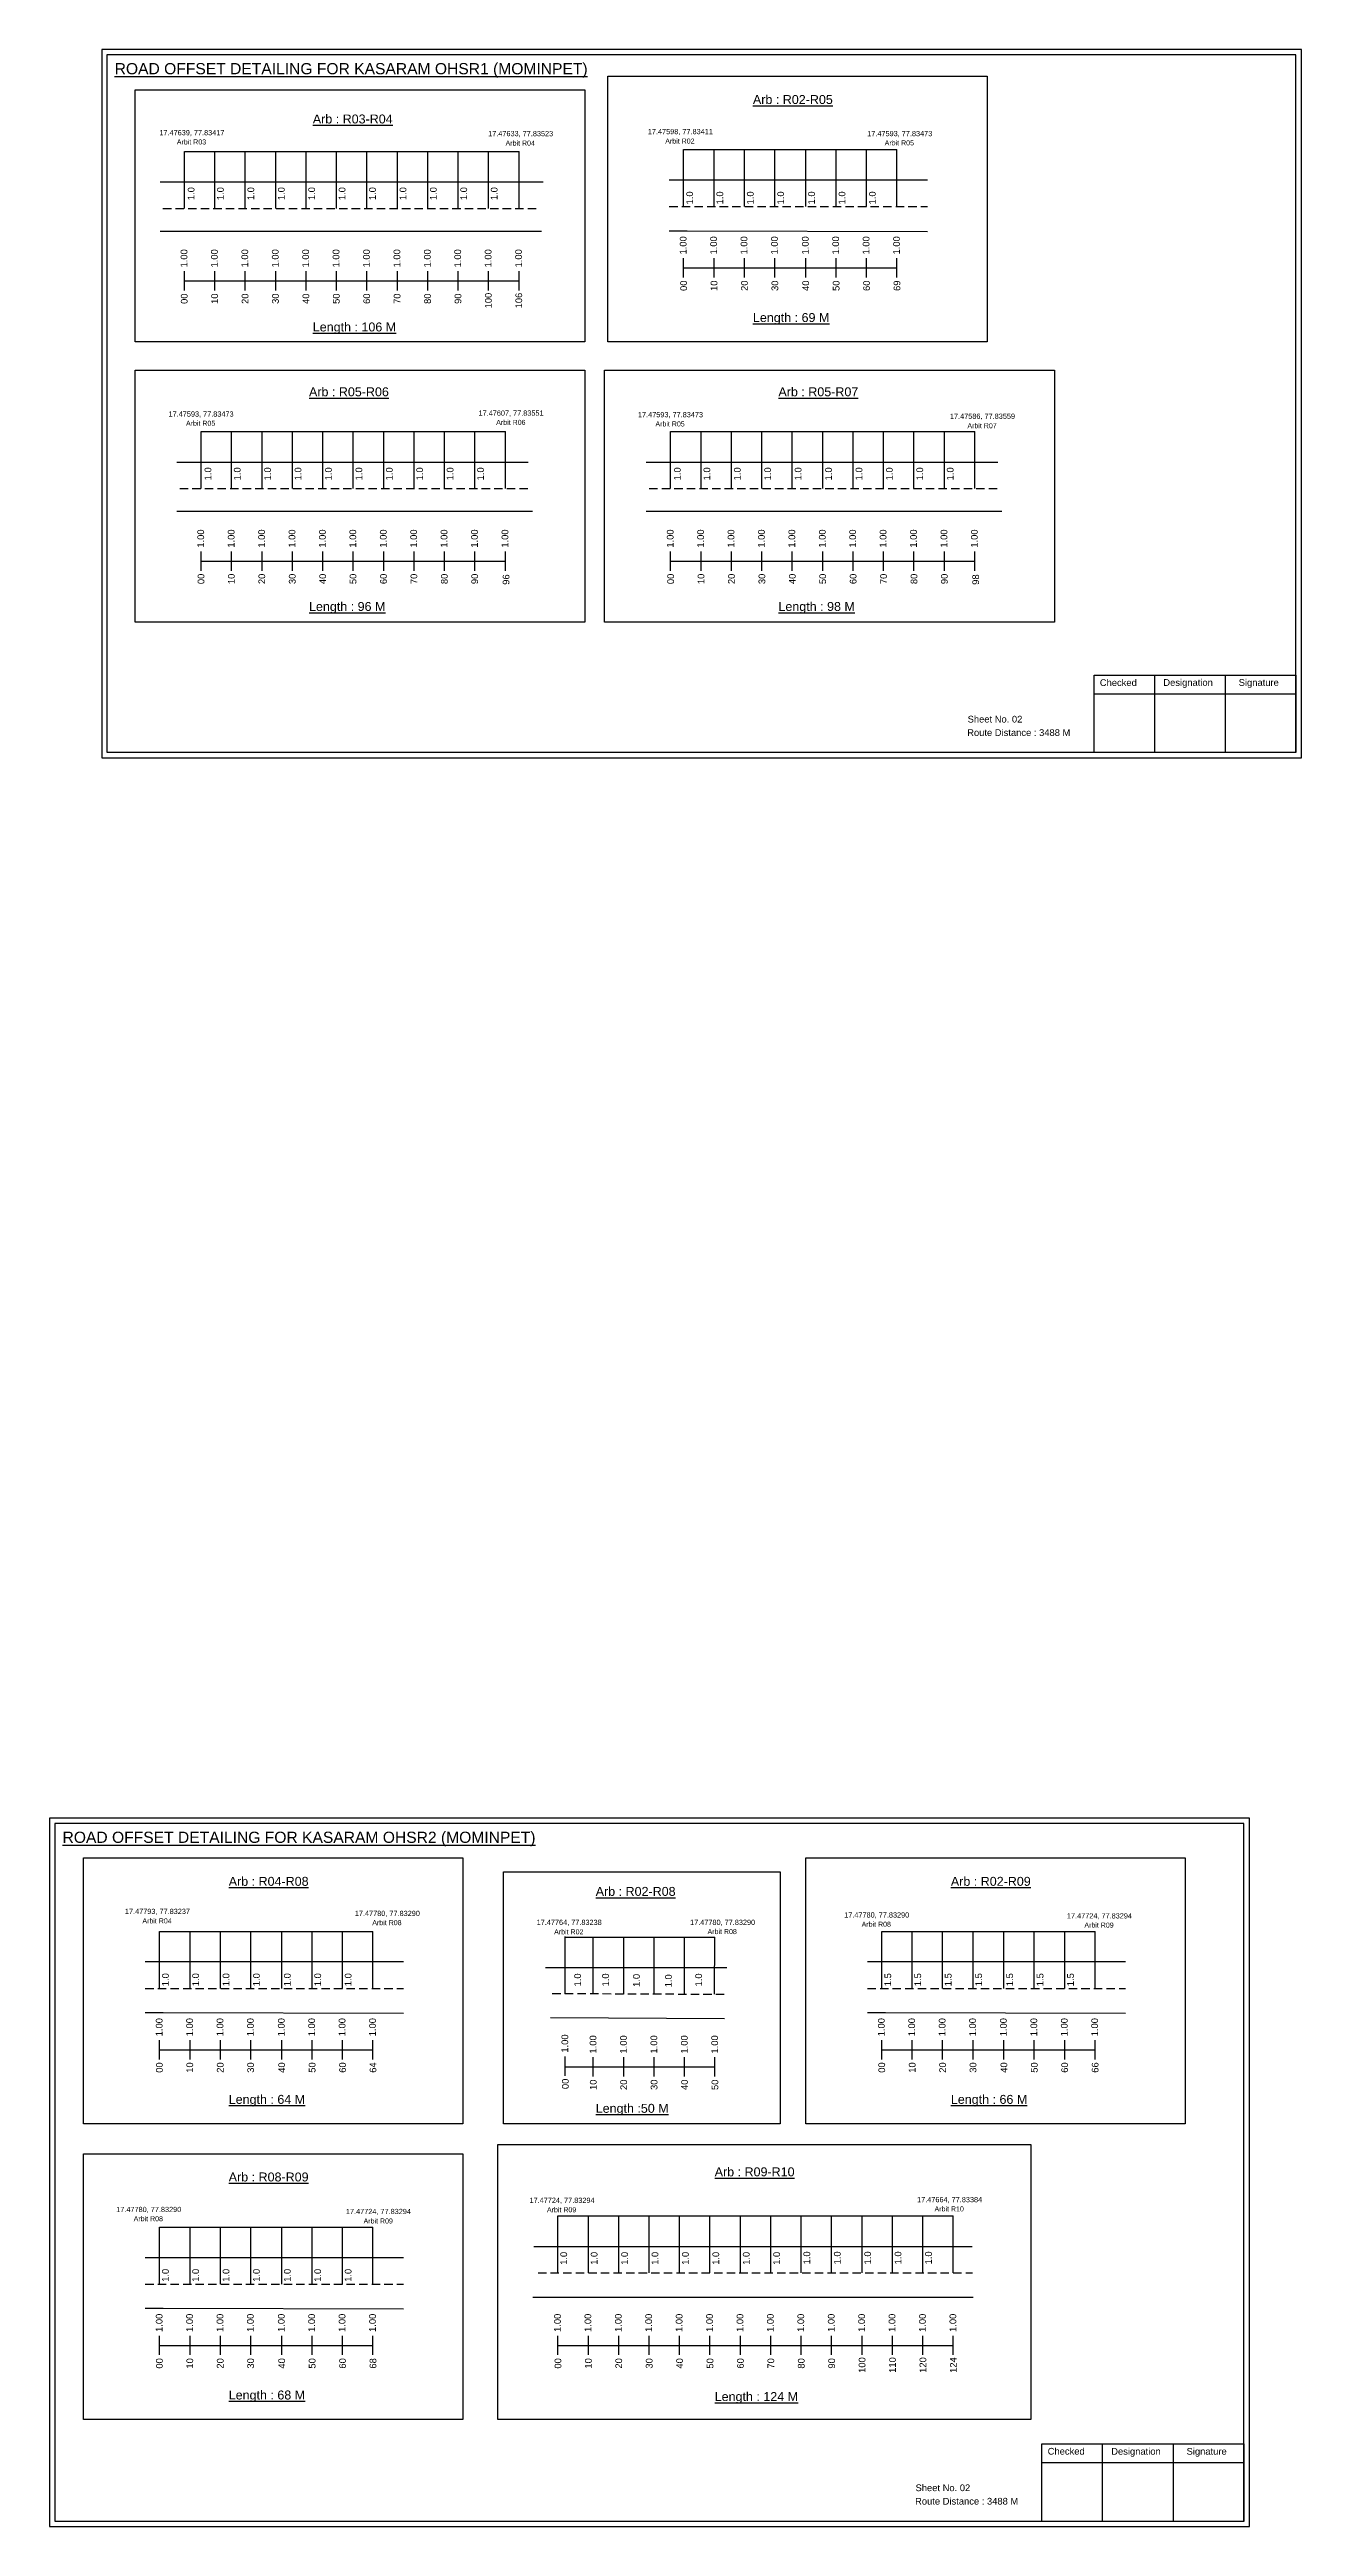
# Model space of a CAD drawing. Header units: inches. Extents: x 1472 to 9278, y 30 to 1360.
# Drawn here: x 5941 to 6501, y 164 to 1271 of the extents above; entities that cross this region are included whole.
import ezdxf

# ---------------------------------------------------------------- set-up
doc = ezdxf.new("R2010")
doc.units = ezdxf.units.IN
doc.header["$MEASUREMENT"] = 0
doc.linetypes.add('DASHED2', pattern=[0.375, 0.25, -0.125])
for name, color, linetype in [('PDF_Geometry', 7, 'Continuous'), ('PDF_Text', 5, 'Continuous'), ('pipe', 5, 'Continuous')]:
    doc.layers.add(name, color=color, linetype=linetype)
doc.styles.add('PDF Arial', font='arial.ttf')
doc.styles.get("Standard").update_dxf_attribs({"font": 'arial.ttf'})

msp = doc.modelspace()

# ---------------------------------------------------------------- linework, layer by layer
at = {"color": 5}
for p, q in [((6001.7, 1225.6), (6151.3, 1225.6)), ((6224.9, 1226.4), (6320.3, 1226.4)), ((6009.2, 1100.3), (6145.2, 1100.3)), ((6219.1, 1100.3), (6355.1, 1100.3)), ((5990.6, 429.6), (6086, 429.6)), ((6172, 427), (6238.9, 427)), ((6313.5, 429.6), (6408.9, 429.6)), ((6168.7, 302.4), (6345.5, 302.4)), ((5990.6, 297.4), (6086, 297.4))]:
    msp.add_line(p, q, dxfattribs=at)
for p, q in [((6001.7, 1200.1), (6001.7, 1225.6)), ((6015.3, 1200.1), (6015.3, 1225.6)), ((6028.9, 1200.1), (6028.9, 1225.6)), ((6042.5, 1200.1), (6042.5, 1225.6)), ((6056.1, 1200.1), (6056.1, 1225.6)), ((6069.7, 1200.1), (6069.7, 1225.6)), ((6083.3, 1200.1), (6083.3, 1225.6)), ((6096.9, 1200.1), (6096.9, 1225.6)), ((6110.5, 1200.1), (6110.5, 1225.6)), ((6124.1, 1200.1), (6124.1, 1225.6)), ((6137.7, 1200.1), (6137.7, 1225.6)), ((6151.3, 1200.1), (6151.3, 1225.6)), ((6224.9, 1200.9), (6224.9, 1226.4)), ((6238.5, 1200.9), (6238.5, 1226.4)), ((6252.1, 1200.9), (6252.1, 1226.4)), ((6265.7, 1200.9), (6265.7, 1226.4)), ((6279.5, 1200.9), (6279.5, 1226.4)), ((6293.1, 1200.9), (6293.1, 1226.4)), ((6306.7, 1200.9), (6306.7, 1226.4)), ((6320.3, 1200.9), (6320.3, 1226.4)), ((5990.8, 1212), (6162.1, 1212)), ((6333.9, 1212.8), (6218.5, 1212.8)), ((6161.4, 1189.8), (5990.8, 1189.8)), ((6218.5, 1190.1), (6226.5, 1190.1)), ((6226.5, 1190.1), (6333.9, 1189.8)), ((6009.2, 1074.8), (6009.2, 1100.3)), ((6022.8, 1074.8), (6022.8, 1100.3)), ((6036.4, 1074.8), (6036.4, 1100.3)), ((6050, 1074.8), (6050, 1100.3)), ((6063.6, 1074.8), (6063.6, 1100.3)), ((6077.2, 1074.8), (6077.2, 1100.3)), ((6090.8, 1074.8), (6090.8, 1100.3)), ((6104.4, 1074.8), (6104.4, 1100.3)), ((6118, 1074.8), (6118, 1100.3)), ((6131.6, 1074.8), (6131.6, 1100.3)), ((6145.2, 1074.8), (6145.2, 1100.3)), ((6219.1, 1074.8), (6219.1, 1100.3)), ((6232.7, 1074.8), (6232.7, 1100.3)), ((6246.3, 1074.8), (6246.3, 1100.3)), ((6259.9, 1074.8), (6259.9, 1100.3)), ((6273.5, 1074.8), (6273.5, 1100.3)), ((6287.1, 1074.8), (6287.1, 1100.3)), ((6300.7, 1074.8), (6300.7, 1100.3)), ((6314.3, 1074.8), (6314.3, 1100.3)), ((6327.9, 1074.8), (6327.9, 1100.3)), ((6341.5, 1074.8), (6341.5, 1100.3)), ((6355.1, 1074.8), (6355.1, 1100.3)), ((5998.3, 1086.7), (6155.4, 1086.7)), ((6208.2, 1086.7), (6365.4, 1086.7)), ((6157.3, 1064.5), (5998.3, 1064.5)), ((6367.2, 1064.5), (6208.2, 1064.5)), ((5990.6, 404.1), (5990.6, 429.6)), ((6004.2, 404.1), (6004.2, 429.6)), ((6017.8, 404.1), (6017.8, 429.6)), ((6031.4, 404.1), (6031.4, 429.6)), ((6045.2, 404.1), (6045.2, 429.6)), ((6058.8, 404.1), (6058.8, 429.6)), ((6072.4, 404.1), (6072.4, 429.6)), ((6086, 404.1), (6086, 429.6)), ((6172, 401.7), (6172, 427.3)), ((6184.5, 401.7), (6184.5, 427)), ((6198.1, 401.6), (6198.1, 427)), ((6211.7, 401.7), (6211.7, 427)), ((6225.3, 401.4), (6225.3, 427)), ((6238.7, 401.5), (6238.9, 427)), ((6313.5, 404.1), (6313.5, 429.6)), ((6327.1, 404.1), (6327.1, 429.6)), ((6340.7, 404.1), (6340.7, 429.6)), ((6354.3, 404.1), (6354.3, 429.6)), ((6368.1, 404.1), (6368.1, 429.6)), ((6381.7, 404.1), (6381.7, 429.6)), ((6395.3, 404.1), (6395.3, 429.6)), ((6408.9, 404.1), (6408.9, 429.6)), ((6099.6, 416), (5984.2, 416)), ((6244.2, 413.3), (6163.2, 413.3)), ((6422.5, 416), (6307.1, 416)), ((5984.2, 393.3), (5992.2, 393.3)), ((5992.2, 393.3), (6099.6, 393)), ((6165.4, 391.1), (6243.2, 390.7)), ((6307.1, 393.3), (6315.1, 393.3)), ((6315.1, 393.3), (6422.5, 393)), ((6168.7, 276.9), (6168.7, 302.4)), ((6182.3, 276.9), (6182.3, 302.4)), ((6195.9, 276.9), (6195.9, 302.4)), ((6209.5, 276.9), (6209.5, 302.4)), ((6223.1, 276.9), (6223.1, 302.4)), ((6236.7, 276.9), (6236.7, 302.4)), ((6250.3, 276.9), (6250.3, 302.4)), ((6263.9, 276.9), (6263.9, 302.4)), ((6277.5, 276.9), (6277.5, 302.4)), ((6291.1, 277), (6291.1, 302.6)), ((6304.7, 277), (6304.7, 302.6)), ((6318.3, 277), (6318.3, 302.6)), ((6331.9, 277), (6331.9, 302.6)), ((6345.5, 276.9), (6345.5, 302.4)), ((5990.6, 271.9), (5990.6, 297.4)), ((6004.2, 271.9), (6004.2, 297.4)), ((6017.8, 271.9), (6017.8, 297.4)), ((6031.4, 271.9), (6031.4, 297.4)), ((6045.2, 271.9), (6045.2, 297.4)), ((6058.8, 271.9), (6058.8, 297.4)), ((6072.4, 271.9), (6072.4, 297.4)), ((6086, 271.9), (6086, 297.4)), ((6158, 288.7), (6353.9, 288.7)), ((6099.6, 283.7), (5984.2, 283.7)), ((6157.5, 266.1), (6354.3, 266.1)), ((5984.2, 261.1), (5992.2, 261.1)), ((5992.2, 261.1), (6099.6, 260.8))]:
    msp.add_line(p, q)
at = {"linetype": 'DASHED2', "ltscale": 15}
for p, q in [((5992.1, 1200.1), (6159.7, 1200.1)), ((6218.5, 1200.9), (6333.9, 1200.9)), ((5999.6, 1074.8), (6155.4, 1074.8)), ((6209.5, 1074.8), (6365.4, 1074.8)), ((5984.2, 404.1), (6099.6, 404.1)), ((6166.2, 401.9), (6244.4, 401.5)), ((6307.1, 404.1), (6422.5, 404.1)), ((5984.2, 271.9), (6099.6, 271.9)), ((6159.8, 276.9), (6354, 276.9))]:
    msp.add_line(p, q, dxfattribs=at)
at = {"color": 217, "true_color": 0x93278f}
for p, q in [((6224.9, 1169.2), (6224.9, 1177.8)), ((6238.5, 1169.2), (6238.5, 1177.8)), ((6252.1, 1169.2), (6252.1, 1177.8)), ((6265.7, 1169.2), (6265.7, 1177.8)), ((6279.5, 1169.2), (6279.5, 1177.8)), ((6293.1, 1169.2), (6293.1, 1177.8)), ((6306.7, 1169.2), (6306.7, 1177.8)), ((6320.3, 1169.2), (6320.3, 1177.8)), ((6001.7, 1163.4), (6001.7, 1172)), ((6001.7, 1167.7), (6151.3, 1167.7)), ((6015.3, 1163.4), (6015.3, 1172)), ((6028.9, 1163.4), (6028.9, 1172)), ((6042.5, 1163.4), (6042.5, 1172)), ((6056.1, 1163.4), (6056.1, 1172)), ((6069.7, 1163.4), (6069.7, 1172)), ((6083.3, 1163.4), (6083.3, 1172)), ((6096.9, 1163.4), (6096.9, 1172)), ((6110.5, 1163.4), (6110.5, 1172)), ((6124.1, 1163.4), (6124.1, 1172)), ((6137.7, 1163.4), (6137.7, 1172)), ((6151.3, 1163.4), (6151.3, 1172)), ((6224.9, 1173.5), (6320.3, 1173.5)), ((6009.2, 1038.1), (6009.2, 1046.7)), ((6009.2, 1042.4), (6145.2, 1042.4)), ((6022.8, 1038.1), (6022.8, 1046.7)), ((6036.4, 1038.1), (6036.4, 1046.7)), ((6050, 1038.1), (6050, 1046.7)), ((6063.6, 1038.1), (6063.6, 1046.7)), ((6077.2, 1038.1), (6077.2, 1046.7)), ((6090.8, 1038.1), (6090.8, 1046.7)), ((6104.4, 1038.1), (6104.4, 1046.7)), ((6118, 1038.1), (6118, 1046.7)), ((6131.6, 1038.1), (6131.6, 1046.7)), ((6145.2, 1038.1), (6145.2, 1046.7)), ((6219.1, 1038.1), (6219.1, 1046.7)), ((6219.1, 1042.4), (6355.1, 1042.4)), ((6232.7, 1038.1), (6232.7, 1046.7)), ((6246.3, 1038.1), (6246.3, 1046.7)), ((6259.9, 1038.1), (6259.9, 1046.7)), ((6273.5, 1038.1), (6273.5, 1046.7)), ((6287.1, 1038.1), (6287.1, 1046.7)), ((6300.7, 1038.1), (6300.7, 1046.7)), ((6314.3, 1038.1), (6314.3, 1046.7)), ((6327.9, 1038.1), (6327.9, 1046.7)), ((6341.5, 1038.1), (6341.5, 1046.7)), ((6355.1, 1038.1), (6355.1, 1046.7)), ((5990.6, 372.4), (5990.6, 381)), ((5990.6, 376.7), (6086, 376.7)), ((6004.2, 372.4), (6004.2, 381)), ((6017.8, 372.4), (6017.8, 381)), ((6031.4, 372.4), (6031.4, 381)), ((6045.2, 372.4), (6045.2, 381)), ((6058.8, 372.4), (6058.8, 381)), ((6072.4, 372.4), (6072.4, 381)), ((6086, 372.4), (6086, 381)), ((6313.5, 372.4), (6313.5, 381)), ((6313.5, 376.7), (6408.9, 376.7)), ((6327.1, 372.4), (6327.1, 381)), ((6340.7, 372.4), (6340.7, 381)), ((6354.3, 372.4), (6354.3, 381)), ((6368.1, 372.4), (6368.1, 381)), ((6381.7, 372.4), (6381.7, 381)), ((6395.3, 372.4), (6395.3, 381)), ((6408.9, 372.4), (6408.9, 381)), ((6172, 365.1), (6172, 373.7)), ((6172, 369), (6238.9, 369)), ((6184.5, 364.7), (6184.5, 373.3)), ((6198.1, 364.7), (6198.1, 373.3)), ((6211.7, 364.7), (6211.7, 373.3)), ((6225.3, 364.7), (6225.3, 373.3)), ((6238.9, 364.7), (6238.9, 373.3)), ((5990.6, 240.2), (5990.6, 248.7)), ((5990.6, 244.4), (6086, 244.5)), ((6004.2, 240.2), (6004.2, 248.7)), ((6017.8, 240.2), (6017.8, 248.7)), ((6031.4, 240.2), (6031.4, 248.7)), ((6045.2, 240.2), (6045.2, 248.7)), ((6058.8, 240.2), (6058.8, 248.7)), ((6072.4, 240.2), (6072.4, 248.7)), ((6086, 240.2), (6086, 248.7)), ((6168.7, 240.2), (6168.7, 248.7)), ((6168.7, 244.4), (6345.5, 244.5)), ((6182.3, 240.2), (6182.3, 248.7)), ((6195.9, 240.2), (6195.9, 248.7)), ((6209.5, 240.2), (6209.5, 248.7)), ((6223.1, 240.2), (6223.1, 248.7)), ((6236.7, 240.2), (6236.7, 248.7)), ((6250.3, 240.2), (6250.3, 248.7)), ((6263.9, 240.2), (6263.9, 248.7)), ((6277.5, 240.2), (6277.5, 248.7)), ((6291.1, 240.2), (6291.1, 248.7)), ((6304.7, 240.2), (6304.7, 248.7)), ((6318.3, 240.2), (6318.3, 248.7)), ((6331.9, 240.2), (6331.9, 248.7)), ((6345.5, 240.2), (6345.5, 248.7))]:
    msp.add_line(p, q, dxfattribs=at)
for points in [[(5979.6, 1253.1), (6180.8, 1253.1), (6180.8, 1140.4), (5979.6, 1140.4)], [(6191, 1259.3), (6360.6, 1259.3), (6360.6, 1140.4), (6191, 1140.4)], [(5979.6, 1127.8), (6180.8, 1127.8), (6180.8, 1015.1), (5979.6, 1015.1)], [(6189.5, 1127.8), (6390.8, 1127.8), (6390.8, 1015.1), (6189.5, 1015.1)], [(5956.6, 462.5), (6126.2, 462.5), (6126.2, 343.6), (5956.6, 343.6)], [(6144.3, 456.3), (6268.1, 456.3), (6268.1, 343.6), (6144.3, 343.6)], [(6279.6, 462.5), (6449.2, 462.5), (6449.2, 343.6), (6279.6, 343.6)], [(5956.6, 330.2), (6126.2, 330.2), (6126.2, 211.4), (5956.6, 211.4)]]:
    msp.add_lwpolyline(points, close=True)
at = {"layer": 'PDF_Geometry'}
for points in [[(5964.7, 1271.2), (5964.7, 954.4), (6501.2, 954.4), (6501.2, 1271.2)], [(5967, 1268.8), (5967, 956.9), (6498.7, 956.9), (6498.7, 1268.8)], [(5941.4, 480.2), (5941.4, 163.5), (6477.9, 163.5), (6477.9, 480.2)], [(5943.7, 477.9), (5943.7, 165.9), (6475.4, 165.9), (6475.4, 477.9)]]:
    msp.add_lwpolyline(points, close=True, dxfattribs=at)
at = {"layer": 'PDF_Geometry', "color": 242, "true_color": 0xcc1f26}
for points in [[(6498.7, 956.8), (6408.4, 956.8), (6408.4, 991.4), (6498.7, 991.4)], [(6475.4, 165.8), (6385.1, 165.8), (6385.1, 200.5), (6475.4, 200.5)]]:
    msp.add_lwpolyline(points, close=True, dxfattribs=at)
for points in [[(6435.4, 991.4), (6435.4, 956.8)], [(6467.1, 991.4), (6467.1, 956.8)], [(6408.4, 983), (6498.7, 983)], [(6412.1, 200.5), (6412.1, 165.8)], [(6443.8, 200.5), (6443.8, 165.8)], [(6385.1, 192.1), (6475.4, 192.1)]]:
    msp.add_lwpolyline(points, dxfattribs=at)
at = {"layer": 'pipe', "color": 0}
msp.add_lwpolyline([(6141.8, 334.3), (6380.1, 334.3), (6380.1, 211.4), (6141.8, 211.4)], close=True, dxfattribs=at)

# ---------------------------------------------------------------- texts
at = {"color": 242, "true_color": 0xcd2027}
for s, height, p in [('%%UROAD OFFSET DETAILING FOR KASARAM OHSR1 (MOMINPET)', 5, (5970.5, 1260.1)), ('%%UArb : R03-R04', 4, (6059.1, 1238.1)), ('%%UArb : R02-R05', 4, (6255.9, 1246.8)), ('%%ULength : 69 M', 4, (6255.9, 1149.3)), ('%%ULength : 106 M', 4, (6059.1, 1145.1)), ('%%UArb : R05-R06', 4, (6057.4, 1116.1)), ('%%UArb : R05-R07', 4, (6267.3, 1116.1)), ('%%ULength : 96 M', 4, (6057.4, 1020.1)), ('%%ULength : 98 M', 4, (6267.3, 1020.1)), ('%%UROAD OFFSET DETAILING FOR KASARAM OHSR2 (MOMINPET)', 5, (5947.2, 469.2)), ('%%UArb : R04-R08', 4, (6021.5, 450)), ('%%UArb : R02-R09', 4, (6344.4, 450)), ('%%UArb : R02-R08', 4, (6185.6, 445.5)), ('%%ULength : 64 M', 4, (6021.5, 352.5)), ('%%ULength : 66 M', 4, (6344.4, 352.5)), ('%%ULength :50 M', 4, (6185.6, 348.5)), ('%%UArb : R08-R09', 4, (6021.5, 317.8)), ('%%UArb : R09-R10', 4, (6238.8, 320.1)), ('%%ULength : 68 M', 4, (6021.5, 220.3)), ('%%ULength : 124 M', 4, (6238.8, 219.6))]:
    msp.add_text(s, height=height, dxfattribs=at).set_placement(p)
at = {"color": 5}
for s, height, p in [('17.47639, 77.83417', 2.34, (5990.5, 1232.8)), ('Arbit R03', 2.25, (5998.3, 1228.7)), ('17.47633, 77.83523', 2.34, (6137.5, 1232.4)), ('Arbit R04', 2.25, (6145.3, 1228.2)), ('17.47598, 77.83411', 2.34, (6208.9, 1233.3)), ('Arbit R02', 2.25, (6216.7, 1229.1)), ('17.47593, 77.83473', 2.34, (6307, 1232.4)), ('Arbit R05', 2.25, (6314.8, 1228.3)), ('17.47593, 77.83473', 2.34, (5994.6, 1107)), ('17.47607, 77.83551', 2.34, (6133.2, 1107.4)), ('17.47593, 77.83473', 2.34, (6204.5, 1106.7)), ('17.47586, 77.83559', 2.34, (6344, 1106)), ('Arbit R05', 2.25, (6002.4, 1102.9)), ('Arbit R06', 2.25, (6141.1, 1103.3)), ('Arbit R05', 2.25, (6212.3, 1102.6)), ('Arbit R07', 2.25, (6351.8, 1101.8)), ('17.47793, 77.83237', 2.34, (5975.1, 437.4)), ('Arbit R04', 2.25, (5982.9, 433.2)), ('17.47780, 77.83290', 2.34, (6077.9, 436.5)), ('Arbit R08', 2.25, (6085.7, 432.4)), ('17.47764, 77.83238', 2.34, (6159.2, 432.5)), ('17.47780, 77.83290', 2.34, (6227.8, 432.5)), ('17.47780, 77.83290', 2.34, (6296.7, 435.8)), ('Arbit R08', 2.25, (6304.5, 431.7)), ('17.47724, 77.83294', 2.34, (6396.3, 435.4)), ('Arbit R09', 2.25, (6404.1, 431.3)), ('Arbit R02', 2.25, (6167, 428.3)), ('Arbit R08', 2.25, (6235.6, 428.4)), ('17.47724, 77.83294', 2.34, (6156, 308.2)), ('17.47664, 77.83384', 2.34, (6329.3, 308.5)), ('17.47780, 77.83290', 2.34, (5971.2, 304.1)), ('Arbit R08', 2.25, (5979, 300)), ('17.47724, 77.83294', 2.34, (6073.9, 303.2)), ('Arbit R09', 2.25, (6081.8, 299)), ('Arbit R09', 2.25, (6163.8, 304)), ('Arbit R10', 2.25, (6337.1, 304.4))]:
    msp.add_text(s, height=height, dxfattribs=at).set_placement(p)
for s, p in [('1.0', (6006.2, 1203.8)), ('1.0', (6019.3, 1203.8)), ('1.0', (6032.9, 1203.8)), ('1.0', (6046.5, 1203.8)), ('1.0', (6060.1, 1203.8)), ('1.0', (6073.7, 1203.8)), ('1.0', (6087.3, 1203.8)), ('1.0', (6100.9, 1203.8)), ('1.0', (6114.5, 1203.8)), ('1.0', (6128.1, 1203.8)), ('1.0', (6141.7, 1203.8)), ('1.0', (6229.1, 1201.9)), ('1.0', (6242.6, 1201.9)), ('1.0', (6256.2, 1201.9)), ('1.0', (6269.8, 1201.9)), ('1.0', (6283.6, 1201.9)), ('1.0', (6297.2, 1201.9)), ('1.0', (6310.8, 1201.9)), ('1.0', (6013.7, 1078.5)), ('1.0', (6026.8, 1078.5)), ('1.0', (6040.4, 1078.5)), ('1.0', (6054, 1078.5)), ('1.0', (6067.6, 1078.5)), ('1.0', (6081.2, 1078.5)), ('1.0', (6094.8, 1078.5)), ('1.0', (6108.4, 1078.5)), ('1.0', (6122, 1078.5)), ('1.0', (6135.6, 1078.5)), ('1.0', (6223.6, 1078.5)), ('1.0', (6236.8, 1078.5)), ('1.0', (6250.4, 1078.5)), ('1.0', (6264, 1078.5)), ('1.0', (6277.6, 1078.5)), ('1.0', (6291.2, 1078.5)), ('1.0', (6304.8, 1078.5)), ('1.0', (6318.4, 1078.5)), ('1.0', (6332, 1078.5)), ('1.0', (6345.6, 1078.5)), ('1.0', (5994.7, 405.1)), ('1.0', (6008.2, 405.1)), ('1.0', (6021.8, 405.1)), ('1.0', (6035.4, 405.1)), ('1.0', (6049.2, 405.1)), ('1.0', (6062.8, 405.1)), ('1.0', (6076.4, 405.1)), ('1.0', (6179, 405)), ('1.0', (6191.5, 405)), ('1.0', (6205.3, 404.8)), ('1.0', (6219.6, 404.6)), ('1.0', (6233.1, 405)), ('1.5', (6317.7, 405.1)), ('1.5', (6331.1, 405.1)), ('1.5', (6344.7, 405.1)), ('1.5', (6358.3, 405.1)), ('1.5', (6372.2, 405.1)), ('1.5', (6385.8, 405.1)), ('1.5', (6399.4, 405.1)), ('1.0', (5994.7, 272.9)), ('1.0', (6008.2, 272.9)), ('1.0', (6021.8, 272.9)), ('1.0', (6035.4, 272.9)), ('1.0', (6049.2, 272.9)), ('1.0', (6062.8, 272.9)), ('1.0', (6076.4, 272.9)), ('1.0', (6172.8, 280.5)), ('1.0', (6186.4, 280.5)), ('1.0', (6200, 280.5)), ('1.0', (6213.6, 280.5)), ('1.0', (6227.2, 280.5)), ('1.0', (6240.8, 280.5)), ('1.0', (6254.4, 280.5)), ('1.0', (6268, 280.5)), ('1.0', (6281.5, 280.7)), ('1.0', (6295.1, 280.7)), ('1.0', (6308.7, 280.7)), ('1.0', (6322.3, 280.7)), ('1.0', (6335.9, 280.7))]:
    msp.add_text(s, height=3, rotation=90).set_placement(p)
at = {"color": 217, "true_color": 0x93278f}
for s, p in [('1.00', (6226.2, 1179.5)), ('1.00', (6239.8, 1179.5)), ('1.00', (6253.4, 1179.5)), ('1.00', (6267, 1179.5)), ('1.00', (6280.8, 1179.5)), ('1.00', (6294.4, 1179.5)), ('1.00', (6308, 1179.5)), ('1.00', (6321.6, 1179.5)), ('1.00', (6003, 1173.7)), ('1.00', (6016.6, 1173.7)), ('1.00', (6030.2, 1173.7)), ('1.00', (6043.8, 1173.7)), ('1.00', (6057.4, 1173.7)), ('1.00', (6071, 1173.7)), ('1.00', (6084.6, 1173.7)), ('1.00', (6098.2, 1173.7)), ('1.00', (6111.8, 1173.7)), ('1.00', (6125.4, 1173.7)), ('1.00', (6139, 1173.7)), ('1.00', (6152.6, 1173.7)), ('00', (6226.4, 1163.2)), ('10', (6240, 1163.2)), ('20', (6253.6, 1163.2)), ('30', (6267.2, 1163.2)), ('40', (6281, 1163.2)), ('50', (6294.6, 1163.2)), ('60', (6308.2, 1163.2)), ('69', (6321.8, 1163.2)), ('00', (6003.1, 1157.4)), ('10', (6016.7, 1157.4)), ('20', (6030.3, 1157.4)), ('30', (6043.9, 1157.4)), ('40', (6057.5, 1157.4)), ('50', (6071.1, 1157.4)), ('60', (6084.7, 1157.4)), ('70', (6098.3, 1157.4)), ('80', (6111.9, 1157.4)), ('90', (6125.5, 1157.4)), ('100', (6139.1, 1155.4)), ('106', (6152.7, 1155.4)), ('1.00', (6010.5, 1048.4)), ('1.00', (6024.1, 1048.4)), ('1.00', (6037.7, 1048.4)), ('1.00', (6051.3, 1048.4)), ('1.00', (6064.9, 1048.4)), ('1.00', (6078.5, 1048.4)), ('1.00', (6092.1, 1048.4)), ('1.00', (6105.7, 1048.4)), ('1.00', (6119.3, 1048.4)), ('1.00', (6132.9, 1048.4)), ('1.00', (6146.5, 1048.4)), ('1.00', (6220.4, 1048.4)), ('1.00', (6234, 1048.4)), ('1.00', (6247.6, 1048.4)), ('1.00', (6261.2, 1048.4)), ('1.00', (6274.8, 1048.4)), ('1.00', (6288.4, 1048.4)), ('1.00', (6302, 1048.4)), ('1.00', (6315.6, 1048.4)), ('1.00', (6329.2, 1048.4)), ('1.00', (6342.8, 1048.4)), ('1.00', (6356.4, 1048.4)), ('00', (6010.6, 1032.1)), ('10', (6024.2, 1032.1)), ('20', (6037.8, 1032.1)), ('30', (6051.4, 1032.1)), ('40', (6065, 1032.1)), ('50', (6078.6, 1032.1)), ('60', (6092.2, 1032.1)), ('70', (6105.8, 1032.1)), ('80', (6119.4, 1032.1)), ('90', (6133, 1032.1)), ('96', (6147, 1031.8)), ('00', (6220.6, 1032.1)), ('10', (6234.2, 1032.1)), ('20', (6247.8, 1032.1)), ('30', (6261.4, 1032.1)), ('40', (6275, 1032.1)), ('50', (6288.6, 1032.1)), ('60', (6302.2, 1032.1)), ('70', (6315.8, 1032.1)), ('80', (6329.4, 1032.1)), ('90', (6343, 1032.1)), ('98', (6357, 1031.8)), ('1.00', (5991.9, 382.7)), ('1.00', (6005.5, 382.7)), ('1.00', (6019.1, 382.7)), ('1.00', (6032.7, 382.7)), ('1.00', (6046.5, 382.7)), ('1.00', (6060.1, 382.7)), ('1.00', (6073.7, 382.7)), ('1.00', (6087.3, 382.7)), ('1.00', (6314.8, 382.7)), ('1.00', (6328.4, 382.7)), ('1.00', (6342, 382.7)), ('1.00', (6355.6, 382.7)), ('1.00', (6369.4, 382.7)), ('1.00', (6383, 382.7)), ('1.00', (6396.6, 382.7)), ('1.00', (6410.2, 382.7)), ('1.00', (6173.3, 375.4)), ('1.00', (6185.9, 375)), ('1.00', (6199.5, 375)), ('1.00', (6213.1, 375)), ('1.00', (6226.7, 375)), ('1.00', (6240.3, 375)), ('00', (5992, 366.4)), ('10', (6005.6, 366.4)), ('20', (6019.2, 366.4)), ('30', (6032.8, 366.4)), ('40', (6046.7, 366.4)), ('50', (6060.3, 366.4)), ('60', (6073.9, 366.4)), ('64', (6087.5, 366.4)), ('00', (6315, 366.4)), ('10', (6328.6, 366.4)), ('20', (6342.2, 366.4)), ('30', (6355.8, 366.4)), ('40', (6369.6, 366.4)), ('50', (6383.2, 366.4)), ('60', (6396.8, 366.4)), ('66', (6410.4, 366.4)), ('00', (6173.5, 359.1)), ('10', (6186, 358.7)), ('20', (6199.6, 358.7)), ('30', (6213.2, 358.7)), ('40', (6226.8, 358.7)), ('50', (6240.4, 358.7)), ('1.00', (5991.9, 250.5)), ('1.00', (6005.5, 250.5)), ('1.00', (6019.1, 250.5)), ('1.00', (6032.7, 250.5)), ('1.00', (6046.5, 250.5)), ('1.00', (6060.1, 250.5)), ('1.00', (6073.7, 250.5)), ('1.00', (6087.3, 250.5)), ('1.00', (6170, 250.5)), ('1.00', (6183.6, 250.5)), ('1.00', (6197.2, 250.5)), ('1.00', (6210.8, 250.5)), ('1.00', (6224.4, 250.5)), ('1.00', (6238, 250.5)), ('1.00', (6251.6, 250.5)), ('1.00', (6265.2, 250.5)), ('1.00', (6278.8, 250.5)), ('1.00', (6292.4, 250.5)), ('1.00', (6306, 250.5)), ('1.00', (6319.6, 250.5)), ('1.00', (6333.2, 250.5)), ('1.00', (6346.8, 250.5)), ('00', (5992, 234.1)), ('10', (6005.6, 234.1)), ('20', (6019.2, 234.1)), ('30', (6032.8, 234.1)), ('40', (6046.7, 234.1)), ('50', (6060.3, 234.1)), ('60', (6073.9, 234.1)), ('68', (6087.5, 234.1)), ('00', (6170.2, 234.1)), ('10', (6183.8, 234.1)), ('20', (6197.4, 234.1)), ('30', (6211, 234.1)), ('40', (6224.6, 234.1)), ('50', (6238.2, 234.1)), ('60', (6251.8, 234.1)), ('70', (6265.4, 234.1)), ('80', (6279, 234.1)), ('90', (6292.6, 234.1)), ('100', (6306.2, 232.2)), ('110', (6319.8, 232.2)), ('120', (6333.4, 232.2)), ('124', (6347, 232.2))]:
    msp.add_text(s, height=3, rotation=90, dxfattribs=at).set_placement(p)
for s, p in [('Sheet No. 02', (6351.9, 970.2)), ('Route Distance : 3488 M', (6351.7, 964.2)), ('Sheet No. 02', (6328.6, 179.3)), ('Route Distance : 3488 M', (6328.4, 173.3))]:
    msp.add_text(s, height=3).set_placement(p)
at = {"layer": 'PDF_Text', "color": 7, "attachment_point": 7, "style": 'PDF Arial'}
for s, insert, char_height in [('Checked', (6411, 986.5), 3), ('Designation', (6439.4, 985.7), 3.001), ('Signature', (6473.1, 985.7), 3), ('Checked', (6387.7, 195.6), 3), ('Designation', (6416.1, 194.7), 3.001), ('Signature', (6449.8, 194.7), 3)]:
    msp.add_mtext(s, dxfattribs=dict(at, insert=insert, char_height=char_height))

doc.saveas('drawing.dxf')
